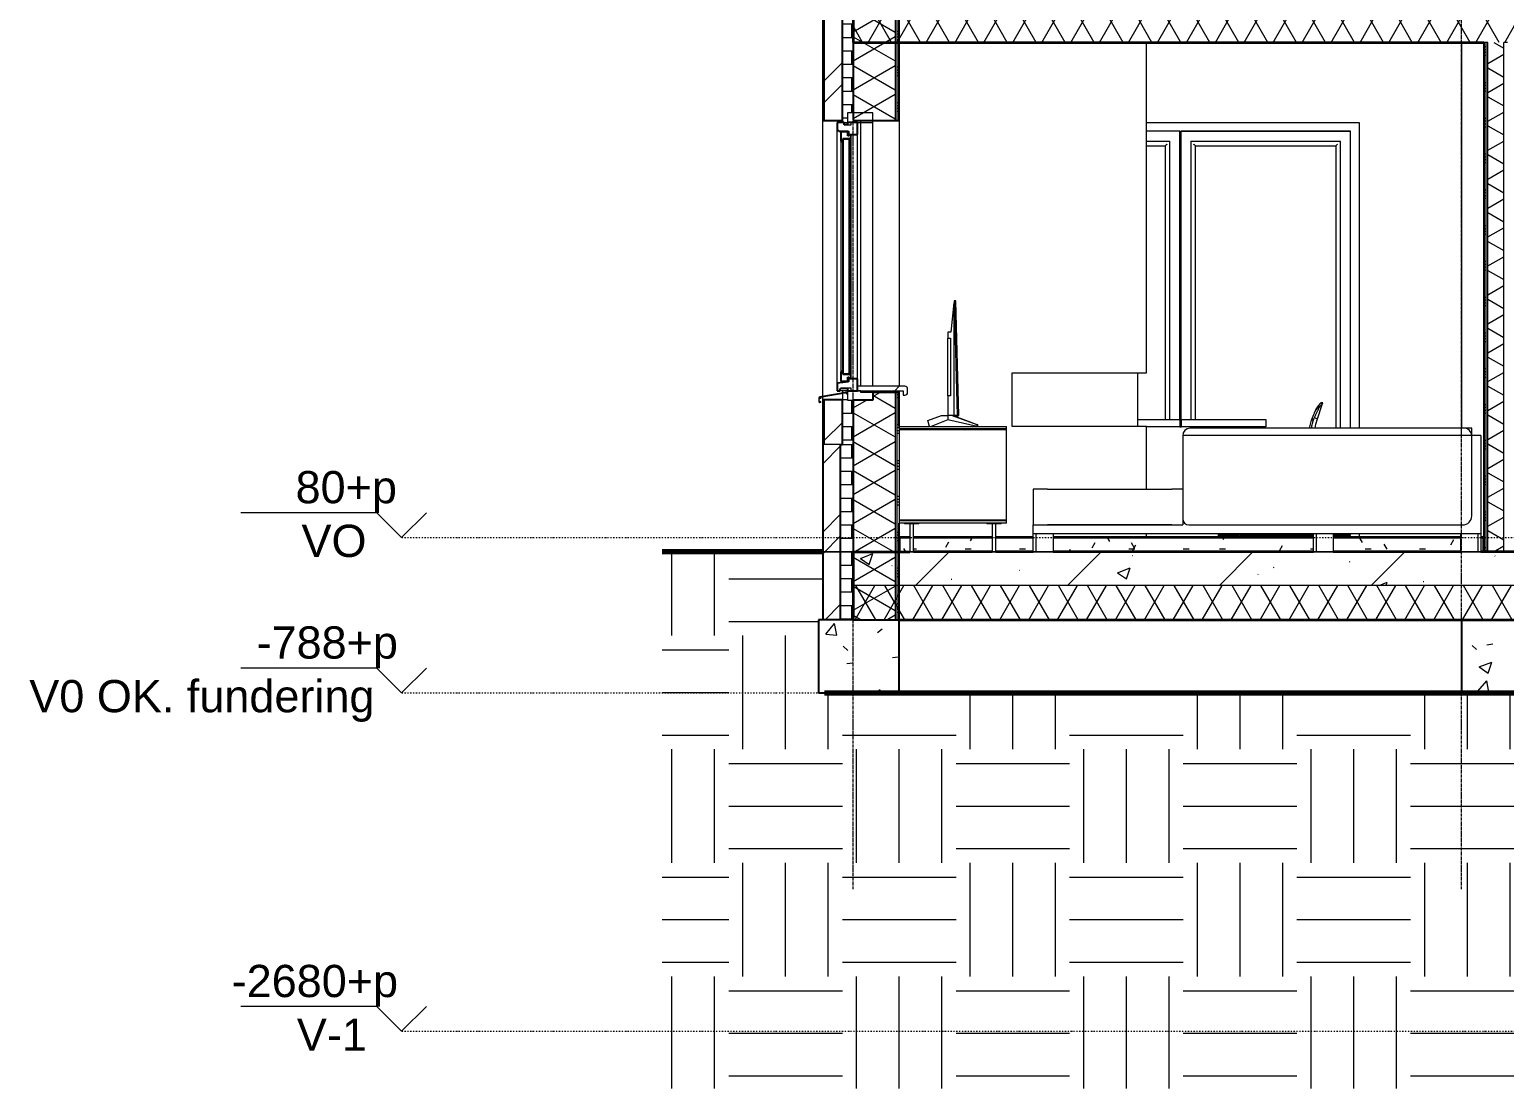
# Model space of a CAD drawing. Header units: millimetres. Extents: x -8591 to 211781, y -3000 to 31870.
# Drawn here: x 193250 to 201492, y -3000 to 2919 of the extents above; entities that cross this region are included whole.
import ezdxf

# ---------------------------------------------------------------- set-up
doc = ezdxf.new("R2010")
doc.units = ezdxf.units.MM
for name, pattern in [('Dash dot', [15.875, 6.35, -4.7625, 0, -4.7625]), ('grid', [24, 15, -3, 3, -3]), ('IMPORT-HIDDEN _2_', [25, 12.5, -12.5])]:
    doc.linetypes.add(name, pattern=pattern)
for name, color, linetype, lineweight in [('A-DOOR', 31, 'Continuous', 9), ('A-FLOR', 192, 'Continuous', 9), ('A-FLOR-LEVL', 51, 'Continuous', 9), ('A-FLOR-MCUT', 51, 'Continuous', 9), ('A-FLOR-PATT', 8, 'Continuous', 9), ('A-GENM', 13, 'Continuous', 9), ('A-GLAZ', 151, 'Continuous', 9), ('A-WALL', 113, 'Continuous', 9), ('A-WALL-PATT', 111, 'Continuous', 25), ('C-BLDG-PADS', 91, 'Continuous', 9), ('C-TOPO', 7, 'Continuous', 9), ('E-COMM', 2, 'Continuous', 9), ('I-FURN', 30, 'Continuous', 9), ('I-WALL', 2, 'Continuous', 9), ('kaart_114279_503471_50_dwg', 8, 'Continuous', 9), ('PAND', 10, 'Continuous', 9), ('PERCEEL', 7, 'Continuous', 9), ('RASTERVERDELING', 8, 'IMPORT-HIDDEN _2_', 9), ('S-FNDN', 32, 'Continuous', 9), ('S-GRID', 1, 'Continuous', 9), ('WEG', 8, 'Continuous', 9)]:
    doc.layers.add(name, color=color, linetype=linetype, lineweight=lineweight)
doc.styles.add('Arial_2', font='arial.ttf', dxfattribs={"height": 180})
pattern_1 = [(50, (202236.3, 2150), (728.737, -63.756), [76.2, -838.2]), (355, (202236.3, 2150), (-140.97, 764.23), [60.96, -670.56]), (100.451, (202297.05, 2144.7), (587.77, 700.47), [64.76, -712.36]), (46.184, (202236.3, 2353.2), (1084.32, -168.17), [114.3, -1257.3]), (96.636, (202326.7, 2339.2), (949.6, 989.7), [97.14, -1068.54]), (351.184, (202236.3, 2353.2), (949.62, 989.7), [91.44, -1005.84]), (21, (202337.9, 2302.4), (606.46, -409.06), [76.2, -838.2]), (326, (202337.9, 2302.4), (247.21, 736.75), [60.96, -670.56]), (71.451, (202388.46, 2268.3), (853.67, 327.685), [64.76, -712.36]), (37.5, (202236.33, 2150), (12.355, 338.22), [33.528, -628.904, 33.528, -647.192, -673.1]), (37.5, (202236.33, 2150), (12.355, 338.22), [-1343.15, 33.53, -639.57]), (7.5, (202236.33, 2150), (267.28, 400.722), [33.528, -354.584, 33.528, -613.664, -256.54]), (7.5, (202236.33, 2150), (267.28, 400.722), [-1035.304, 33.53, -223.01]), (327.5, (202009.76, 2150), (542.363, -22.915), [33.528, -220.472, 33.528, -758.952, -1051.56]), (327.5, (202009.76, 2150), (542.363, -22.915), [-1046.48, 33.53, -1018.03]), (317.5, (201908.16, 2150), (592.517, 101.707), [33.53, -296.67, 33.53, -492.76, -746.76]), (317.5, (201908.16, 2150), (592.517, 101.707), [-856.49, 33.53, -713.23])]
pattern_2 = [(45, (202236.33, 2150), (-251.447, 251.447), []), (45, (202236.33, 2531), (-251.447, 251.447), [])]
pattern_3 = [(0, (202236.3, 2150), (635, 635), [635, -635]), (0, (202236.3, 2388.1), (635, 635), [635, -635]), (0, (202236.3, 2626.25), (635, 635), [635, -635]), (90, (202315.7, 2705.6), (-635, 635), [635, -635]), (90, (202553.8, 2705.6), (-635, 635), [635, -635]), (90, (202791.95, 2705.6), (-635, 635), [635, -635])]

# ---------------------------------------------------------------- blocks, each defined once
blk = doc.blocks.new('Couch_-_Soft_Bench_Berto_Salotti_9473_0001 - Couch_-_Soft_Bench_Berto_Salotti_9473_0001-449050-D-D')
at = {"layer": 'I-FURN'}
for p, q in [((-1602.8, 690), (-3137.8, 690)), ((-1562.8, 690), (-1602.8, 690)), ((-1562.8, 650.2), (-1562.8, 690)), ((-3177.8, 650), (-3177.8, 150)), ((-1512.8, 650), (-3177.8, 650)), ((-3177.8, 650), (-3177.8, 185)), ((-1562.8, 200), (-1562.8, 650)), ((-1512.8, 650), (-1512.8, 100)), ((-4012.8, 350), (-4012.8, 150)), ((-3932.8, 350), (-4012.8, 350)), ((-3932.8, 350), (-3237.8, 350)), ((-3177.8, 350), (-3237.8, 350)), ((-4012.8, 150), (-3177.8, 150)), ((-4012.8, 100), (-4012.8, 150)), ((-1512.8, 100), (-4012.8, 100)), ((-4012.8, 0), (-4012.8, 100)), ((-3997.8, 100), (-3997.8, 0)), ((-3237.8, 150), (-3932.8, 150)), ((-3901.7, 100), (-3901.7, 0)), ((-3142.8, 150), (-1612.8, 150)), ((-2447.8, 0), (-2447.8, 100)), ((-2432.8, 100), (-2432.8, 0)), ((-2336.7, 100), (-2336.7, 0)), ((-1623.8, 0), (-1623.8, 100)), ((-1527.8, 0), (-1527.8, 100)), ((-1512.8, 100), (-1512.8, 0)), ((-3997.8, 0), (-4012.8, 0)), ((-3901.7, 0), (-3997.8, 0)), ((-2432.8, 0), (-2447.8, 0)), ((-2336.7, 0), (-2432.8, 0)), ((-1527.8, 0), (-1623.8, 0)), ((-1512.8, 0), (-1527.8, 0))]:
    blk.add_line(p, q, dxfattribs=at)
for centre, radius, start, end in [((-3137.8, 650), 40, 90, 180), ((-1602.8, 650), 40, 360, 90), ((-3142.8, 185), 35, 180, 270), ((-1612.8, 200), 50, 270, 360)]:
    blk.add_arc(centre, radius, start, end, dxfattribs=at)
blk = doc.blocks.new('HermanMiller_Collection_EamesMoldedPlastic_SideChair - Wire Base-699885-D-D')
at = {"layer": 'I-FURN'}
for p, q in [((-2395.6, 832.8), (-2405.3, 832.8)), ((-2398.1, 823.8), (-2394.3, 832.8)), ((-2433.2, 712.6), (-2424.8, 743.7)), ((-2424.8, 743.7), (-2398.1, 823.8)), ((-2447.2, 736.2), (-2457.4, 736.2)), ((-2437.2, 690), (-2433.2, 712.6)), ((-2862.9, 100), (-2867.9, 80.7)), ((-2858.1, 80.7), (-2853.1, 100)), ((-2851.3, 100), (-2854.8, 93.7)), ((-2854.7, 80.7), (-2844, 100)), ((-2853.5, 81.9), (-2843.6, 100)), ((-2852.7, 84.3), (-2852.6, 84.6)), ((-2841.5, 95.9), (-2852.2, 80.7)), ((-2838.7, 100), (-2852.1, 80.7)), ((-2849.3, 84.6), (-2849.4, 84.6)), ((-2844.4, 80.7), (-2830.9, 100)), ((-2838.9, 88.5), (-2830.9, 100)), ((-2836.2, 92.4), (-2835.9, 92.9)), ((-2535.9, 100), (-2522.4, 80.7)), ((-2514.7, 80.7), (-2528.1, 100)), ((-2514, 80.7), (-2527.6, 100)), ((-2525.6, 96.3), (-2525.6, 96.4)), ((-2525.6, 85.2), (-2525.2, 84.6)), ((-2523.2, 100), (-2512.1, 79.8)), ((-2522.8, 100), (-2512.1, 80.7)), ((-2518.9, 93), (-2518.6, 92.4)), ((-2512.1, 93.9), (-2515.5, 100)), ((-2513.7, 100), (-2508.7, 80.7)), ((-2498.6, 79.7), (-2503.9, 100)), ((-2514.7, 80.7), (-2515.5, 81.8)), ((-2512.1, 80.8), (-2512.1, 80.7)), ((-2498.6, 79.7), (-2498.9, 80.7))]:
    blk.add_line(p, q, dxfattribs=at)
blk.add_ellipse((-2856.3, 83.4), major_axis=(-2.79, 1.52), ratio=0.524298, start_param=2.635505, end_param=3.159103, dxfattribs=at)
for points in [[(-2457.4, 736.2), (-2455.4, 742.4), (-2451.2, 754.4), (-2444.2, 771.1), (-2436.9, 786.2), (-2429.6, 799.6), (-2422.6, 811.1), (-2416.3, 820.5), (-2411.1, 827.5), (-2407.2, 831.9), (-2405.7, 832.8), (-2405.2, 832.8)], [(-2441.8, 749.6), (-2439.3, 755.3), (-2434.3, 766.5), (-2426.9, 781.9), (-2419.9, 795.9), (-2413.3, 808), (-2407.4, 818.1), (-2404.2, 823.2), (-2402.7, 825.3)], [(-2402.7, 825.3), (-2401.6, 827), (-2399.5, 829.7), (-2396.9, 832.3), (-2395.9, 832.8), (-2395.6, 832.8)], [(-2395.6, 832.8), (-2394.7, 832.8), (-2394.3, 832.8), (-2394.3, 832.8)], [(-2454.3, 745.3), (-2454.8, 743.9), (-2455.3, 742.5), (-2455.8, 741)], [(-2447.2, 736.2), (-2446.4, 738.5), (-2444.6, 743.1), (-2442.8, 747.4), (-2441.8, 749.6)], [(-2441.8, 749.6), (-2430.5, 745.7), (-2424.8, 743.7), (-2424.8, 743.7)], [(-2458.6, 690), (-2456.7, 698.7), (-2454.7, 707.4), (-2452.8, 716.1)], [(-2452.8, 716.1), (-2452, 719.5), (-2450.3, 726.2), (-2448.3, 732.9), (-2447.2, 736.2)]]:
    blk.add_open_spline(points, degree=3, dxfattribs=at)
for points, knots in [([(-2447, 764.3), (-2447.9, 762.3), (-2448.9, 759.8), (-2449.9, 757.2), (-2450.1, 756.7)], [-0.15301856, -0.15301856, -0.15301856, -0.15301856, -0.11111111, -0.10113842, -0.10113842, -0.10113842, -0.10113842]), ([(-2413.8, 823.9), (-2414.5, 822.9), (-2417, 819.5), (-2421.9, 812.3), (-2428.6, 801.4), (-2435.6, 788.6), (-2440.6, 778.6), (-2443.1, 773.1), (-2443.4, 772.6)], [-0.7136685, -0.7136685, -0.7136685, -0.7136685, -0.6666667, -0.5555556, -0.4444444, -0.3333333, -0.2222222, -0.2119733, -0.2119733, -0.2119733, -0.2119733]), ([(-2469.6, 690.1), (-2468.3, 695.1), (-2464.3, 710.5), (-2460.2, 725.9), (-2457.4, 736.2)], [-0.2464581, -0.2464581, -0.2464581, -0.2464581, -0.1666667, 0, 0, 0, 0])]:
    blk.add_open_spline(points, degree=3, knots=knots, dxfattribs=at)
blk = doc.blocks.new('HermanMiller_Collection_EamesMoldedPlastic_SideChair - Wire Base-V47-D-D')
at = {"layer": 'I-FURN'}
for p, q in [((-2398.1, 823.8), (-2394.3, 832.8)), ((-2433.2, 712.6), (-2424.8, 743.7)), ((-2424.8, 743.7), (-2398.1, 823.8)), ((-2437.2, 690), (-2433.2, 712.6)), ((-2525.6, 85.2), (-2525.2, 84.6)), ((-2525.6, 85.2), (-2525.2, 84.6)), ((-2498.6, 79.7), (-2498.9, 80.7)), ((-2498.6, 79.7), (-2498.9, 80.7))]:
    blk.add_line(p, q, dxfattribs=at)
blk = doc.blocks.new('Doors_GEALAN_S9000_Double-Vent-Door - Doors_GEALAN_S9000_Double-Vent-Door-2090472-D-D')
at = {"layer": 'A-DOOR'}
for p, q in [((-3194, 2350), (-3380.8, 2350)), ((-3187.9, 2325), (-3194.1, 2325)), ((-3194.1, 2323.8), (-3187.9, 2323.8)), ((-3194.1, 2316), (-3187.9, 2316)), ((-3194, 740), (-3194, 2350)), ((-3188, 2342), (-3194, 2342)), ((-3188, 2350), (-3188, 698)), ((-2241, 2350), (-3188, 2350)), ((-2241, 690), (-2241, 2350)), ((-3380.8, 2294), (-3250, 2294)), ((-3380.8, 2268), (-3276, 2268)), ((-3272.1, 2271.9), (-3276, 2268)), ((-3276, 2268), (-3276, 740)), ((-3250, 740), (-3250, 2294)), ((-3132, 2294), (-3132, 740)), ((-3132, 2294), (-2297, 2294)), ((-3106, 2268), (-3109.9, 2271.9)), ((-3106, 740), (-3106, 2268)), ((-3106, 2268), (-2323, 2268)), ((-2319.1, 2271.9), (-2323, 2268)), ((-2323, 2268), (-2323, 690)), ((-2297, 690), (-2297, 2294)), ((-2979.7, 92), (-2864.9, 92)), ((-2848.1, 92), (-2844.2, 92)), ((-2835.9, 92), (-2530.3, 92)), ((-2522.2, 92), (-2518.9, 92)), ((-2502, 92), (-2447.8, 92)), ((-2336.7, 92), (-2241, 92)), ((-2241, 92), (-2241, 100))]:
    blk.add_line(p, q, dxfattribs=at)
for points, knots in [([(-3194, 2350), (-3194, 2350), (-3194, 2350), (-3194.2, 2349.8), (-3194.3, 2349.7), (-3194.5, 2349.5), (-3194.6, 2349.4), (-3194.8, 2349.2), (-3194.9, 2349.1), (-3195.1, 2348.9), (-3195.3, 2348.7), (-3195.5, 2348.5), (-3195.9, 2348), (-3196.3, 2347.7), (-3196.5, 2347.5)], [-1, -1, -1, -1, -0.833333, -0.75, -0.666667, -0.583333, -0.541667, -0.5, -0.416667, -0.375, -0.333333, -0.25, -0.166667, 0, 0, 0, 0]), ([(-3185.5, 2347.5), (-3185.7, 2347.7), (-3186, 2348), (-3186.4, 2348.5), (-3186.7, 2348.7), (-3186.9, 2348.9), (-3187.1, 2349.1), (-3187.2, 2349.2), (-3187.4, 2349.4), (-3187.5, 2349.5), (-3187.7, 2349.7), (-3187.8, 2349.8), (-3187.9, 2350), (-3188, 2350), (-3188, 2350)], [0, 0, 0, 0, 0.166667, 0.25, 0.333333, 0.375, 0.416667, 0.5, 0.541667, 0.583333, 0.666667, 0.75, 0.833333, 1, 1, 1, 1]), ([(-2241, 2350), (-2241, 2350), (-2241, 2350), (-2241.2, 2349.8), (-2241.3, 2349.7), (-2241.5, 2349.5), (-2241.6, 2349.4), (-2241.8, 2349.2), (-2241.9, 2349.1), (-2242.1, 2348.9), (-2242.3, 2348.7), (-2242.5, 2348.5), (-2242.9, 2348), (-2243.3, 2347.7), (-2243.5, 2347.5)], [-1, -1, -1, -1, -0.833333, -0.75, -0.666667, -0.583333, -0.541667, -0.5, -0.416667, -0.375, -0.333333, -0.25, -0.166667, 0, 0, 0, 0]), ([(-3266.3, 2277.7), (-3266.8, 2277.2), (-3267.6, 2276.4), (-3268.6, 2275.4), (-3269.2, 2274.8), (-3269.6, 2274.4), (-3270.1, 2273.9), (-3270.4, 2273.5), (-3270.8, 2273.2), (-3271.1, 2272.8), (-3271.6, 2272.3), (-3271.9, 2272), (-3272.1, 2271.9)], [-1, -1, -1, -1, -0.8, -0.7, -0.6, -0.55, -0.5, -0.4, -0.35, -0.3, -0.2, 0, 0, 0, 0]), ([(-3109.9, 2271.9), (-3110, 2272), (-3110.3, 2272.3), (-3110.9, 2272.9), (-3111.3, 2273.4), (-3111.7, 2273.7), (-3112, 2274), (-3112.3, 2274.4), (-3112.8, 2274.8), (-3113.4, 2275.4), (-3114.4, 2276.4), (-3115.2, 2277.2), (-3115.7, 2277.7)], [0, 0, 0, 0, 0.2, 0.3, 0.4, 0.45, 0.5, 0.55, 0.6, 0.7, 0.8, 1, 1, 1, 1]), ([(-2313.3, 2277.7), (-2313.8, 2277.2), (-2314.6, 2276.4), (-2315.6, 2275.4), (-2316.2, 2274.8), (-2316.6, 2274.4), (-2317.1, 2273.9), (-2317.4, 2273.5), (-2317.8, 2273.2), (-2318.1, 2272.8), (-2318.6, 2272.3), (-2318.9, 2272), (-2319.1, 2271.9)], [-1, -1, -1, -1, -0.8, -0.7, -0.6, -0.55, -0.5, -0.4, -0.35, -0.3, -0.2, 0, 0, 0, 0]), ([(-2243.5, 94.5), (-2243.3, 94.3), (-2242.9, 94), (-2242.5, 93.5), (-2242.3, 93.3), (-2242.1, 93.1), (-2241.9, 92.9), (-2241.8, 92.8), (-2241.6, 92.6), (-2241.5, 92.5), (-2241.3, 92.3), (-2241.2, 92.2), (-2241, 92), (-2241, 92), (-2241, 92)], [0, 0, 0, 0, 0.166667, 0.25, 0.333333, 0.375, 0.416667, 0.5, 0.541667, 0.583333, 0.666667, 0.75, 0.833333, 1, 1, 1, 1])]:
    blk.add_open_spline(points, degree=3, knots=knots, dxfattribs=at)
at = {"layer": 'A-GENM'}
for p, q in [((-3188, 2350), (-2241, 2350)), ((-3188, 698), (-3188, 2316)), ((-2864.9, 92), (-2979.7, 92)), ((-2979.7, 92), (-2864.9, 92)), ((-2844.2, 92), (-2848.1, 92)), ((-2848.1, 92), (-2844.2, 92)), ((-2530.3, 92), (-2835.9, 92)), ((-2835.9, 92), (-2530.3, 92)), ((-2518.9, 92), (-2522.2, 92)), ((-2522.2, 92), (-2518.9, 92)), ((-2447.8, 92), (-2502, 92)), ((-2502, 92), (-2447.8, 92)), ((-2241, 92), (-2336.7, 92)), ((-2336.7, 92), (-2275, 92))]:
    blk.add_line(p, q, dxfattribs=at)
blk = doc.blocks.new('2019_EN_Rectangular dining table-Expormim-T437 240-Slats - 240x96x74 cm _ 94_5_ x 37_75_ x 29_25_-1189629-D-D')
at = {"layer": 'I-FURN'}
for p, q in [((-3427.8, 740), (-3193.8, 740)), ((-3193.8, 698), (-3380.8, 698)), ((-3193.8, 740), (-3193.8, 698)), ((-3193.8, 698), (-3183.8, 698)), ((-3183.8, 740), (-2712.8, 740)), ((-3183.8, 698), (-3183.8, 740)), ((-2712.8, 698), (-3183.8, 698)), ((-2940.6, 698), (-2941.1, 690)), ((-2940.6, 698), (-2940.6, 691)), ((-2712.8, 740), (-2712.8, 698)), ((-2979.2, 100), (-2980.5, 80.7))]:
    blk.add_line(p, q, dxfattribs=at)
blk = doc.blocks.new('Furniture_Shelving-Storage_Modus-Furniture_Stripey-3-door - Default-1391789-D-D')
at = {"layer": 'I-FURN'}
for p, q in [((-4762.8, 700), (-4162.8, 700)), ((-4762.8, 700), (-4762.8, 682)), ((-4762.8, 688), (-4162.8, 688)), ((-4762.8, 688), (-4762.8, 172)), ((-4162.8, 682), (-4762.8, 682)), ((-4162.8, 682), (-4162.8, 700)), ((-4162.8, 172), (-4162.8, 688)), ((-4762.8, 178), (-4162.8, 178)), ((-4762.8, 178), (-4762.8, 160)), ((-4162.8, 172), (-4762.8, 172)), ((-4162.8, 160), (-4162.8, 178)), ((-4162.8, 160), (-4762.8, 160)), ((-4733, 160), (-4733, 156)), ((-4732.8, 160), (-4732.8, 156)), ((-4652.8, 156), (-4732.8, 156)), ((-4703.1, 156), (-4703.1, 80)), ((-4702.9, 156), (-4702.9, 0)), ((-4682.7, 0), (-4682.7, 156)), ((-4652.8, 156), (-4652.8, 160)), ((-4272.8, 160), (-4272.8, 156)), ((-4192.8, 156), (-4272.8, 156)), ((-4242.9, 156), (-4242.9, 0)), ((-4222.7, 0), (-4222.7, 156)), ((-4222.4, 80), (-4222.4, 156)), ((-4192.8, 156), (-4192.8, 160)), ((-4192.5, 156), (-4192.5, 160)), ((-4682.7, 0), (-4702.9, 0)), ((-4222.7, 0), (-4242.9, 0))]:
    blk.add_line(p, q, dxfattribs=at)
blk = doc.blocks.new('Electronics_Visual-TVs_Sony-Professional_FW-49BZ35F-49in-BRAVIA-4K-HDR-Professional-Display - FW-49BZ35F-1393583-D-D')
at = {"layer": 'E-COMM'}
for p, q in [((-4445.6, 1402.1), (-4455.6, 1402.1)), ((-4455.6, 1402.1), (-4438.9, 762.1)), ((-4428.9, 762.1), (-4445.6, 1402.1)), ((-4457.2, 1391.8), (-4473.8, 1226.6)), ((-4457.2, 1391.8), (-4455.6, 1391.8)), ((-4455.6, 1391.8), (-4455.3, 1391.8)), ((-4455.6, 762.1), (-4455.6, 1391.8)), ((-4473.8, 1226.6), (-4490.9, 1226.6)), ((-4490.9, 1226.6), (-4490.9, 1193.4)), ((-4490.9, 1193.4), (-4475.4, 1193.4)), ((-4490.9, 872.1), (-4490.9, 1193.4)), ((-4475.4, 1193.4), (-4475.4, 872.1)), ((-4475.4, 872.1), (-4490.9, 872.1)), ((-4490.9, 872.1), (-4490.9, 762.1)), ((-4602.1, 732.7), (-4525.4, 762.1)), ((-4525.4, 762.1), (-4490.9, 762.1)), ((-4490.9, 762.1), (-4490.9, 737.2)), ((-4455.6, 762.1), (-4490.9, 762.1)), ((-4326.9, 709.5), (-4469.6, 762.1)), ((-4461.4, 762.1), (-4323.5, 709.4)), ((-4438.9, 762.1), (-4455.6, 762.1)), ((-4432.2, 758.1), (-4451, 758.1)), ((-4438.9, 762.1), (-4428.9, 762.1)), ((-4432.2, 758.1), (-4432.2, 762.1)), ((-4593.5, 700), (-4602.1, 732.7)), ((-4490.9, 737.2), (-4582.9, 700)), ((-4326.9, 700), (-4490.9, 737.2)), ((-4323.5, 709.4), (-4326.9, 709.5)), ((-4326.9, 700), (-4326.9, 709.5)), ((-4323.5, 700), (-4323.5, 709.4))]:
    blk.add_line(p, q, dxfattribs=at)
blk = doc.blocks.new('kaart_114279_503471_50_dwg-1497297-D-D')
at = {"layer": 'PAND'}
for p, q in [((-6086.5, 0), (-5357.7, 0)), ((-5980.9, 0), (-6086.5, 0)), ((-3901.7, 0), (-1623.8, 0))]:
    blk.add_line(p, q, dxfattribs=at)
at = {"layer": 'PAND', "flags": 128}
for points in [[(-5357.7, 0), (-5674.8, 0), (-6086.5, 0)], [(-6086.5, 0), (-5449.7, 0), (-5980.9, 0)], [(238, 0), (-5192.5, 0), (-5674.8, 0), (-5357.7, 0), (-6086.5, 0)], [(-6086.5, 0), (-3325, 0), (-3339, 0), (-2416.9, 0), (-260.1, 0), (743.5, 0), (-2231.9, 0), (238, 0)], [(-5019.2, 0), (-5085.1, 0), (-4012.8, 0)], [(-1512.8, 0), (2958.1, 0), (3020.7, 0)]]:
    blk.add_lwpolyline(points, dxfattribs=at)
blk.add_lwpolyline([(1381.3, 0), (1851.4, 0), (-2927.9, 0), (-3816.9, 0), (-706.7, 0), (-1034.6, 0), (2946.6, 0), (4447.9, 0), (5199.7, 0)], close=True, dxfattribs=at)
at = {"layer": 'PERCEEL'}
for p, q in [((-6086.5, 0), (-914.9, 0)), ((-6086.5, 0), (-3825.3, 0)), ((7725.3, 0), (-4865.3, 0))]:
    blk.add_line(p, q, dxfattribs=at)
at = {"layer": 'PERCEEL', "flags": 128}
for points in [[(-6086.5, 0), (-4865.3, 0), (7725.3, 0)], [(-6086.5, 0), (-5357.7, 0), (-5674.8, 0), (-5192.5, 0), (-5032.9, 0), (-4252.2, 0), (-6086.5, 0)], [(-914.9, 0), (2666, 0), (2511.3, 0), (3449.4, 0), (-4252.2, 0), (-5032.9, 0), (-5192.5, 0), (-5674.8, 0), (-5357.7, 0), (-6086.5, 0)], [(-3825.3, 0), (-4466.1, 0), (-4865.3, 0), (-6086.5, 0)], [(-6086.5, 0), (-3722.3, 0), (-3825.3, 0), (-6086.5, 0)], [(7725.3, 0), (4718.9, 0), (4772.2, 0), (-1099.5, 0), (-3825.3, 0), (-3722.3, 0), (-6086.5, 0)], [(-6086.5, 0), (-4252.2, 0), (3449.4, 0), (7725.3, 0)], [(-4865.3, 0), (-4466.1, 0), (-3825.3, 0), (-1099.5, 0), (4772.2, 0), (5291, 0), (7725.3, 0)]]:
    blk.add_lwpolyline(points, dxfattribs=at)
at = {"layer": 'RASTERVERDELING'}
blk.add_line((-6086.5, 0), (7725.3, 0), dxfattribs=at)
at = {"layer": 'WEG'}
for p, q in [((7725.3, 0), (-6086.5, 0)), ((-6086.5, 0), (7725.3, 0))]:
    blk.add_line(p, q, dxfattribs=at)
blk = doc.blocks.new('KOZIJN_TYPE_B vast raam - KOZIJN_TYPE_B vast raam-2988333-D-D')
at = {"layer": 'A-GENM', "lineweight": 25}
for p, q in [((-5109.2, 2400), (-5109.2, 2350)), ((-5069.2, 2400), (-5109.2, 2400)), ((-5069.2, 2386), (-5069.2, 2400)), ((-4995.2, 2400), (-5050.2, 2400)), ((-5050.2, 2400), (-5050.2, 2386)), ((-4995.2, 2333), (-4995.2, 2400)), ((-5109.2, 2350), (-5106.2, 2350)), ((-5106.2, 2350), (-5104.2, 2355)), ((-5104.2, 2355), (-5099.2, 2355)), ((-5099.2, 2355), (-5099.2, 2350)), ((-5099.2, 2350), (-5045.2, 2350)), ((-5048.2, 2347), (-5088.2, 2347)), ((-5088.2, 2347), (-5088.2, 2295.4)), ((-5076.2, 2291), (-5076.2, 2308)), ((-5076.2, 2308), (-5032.2, 2308)), ((-5050.2, 2386), (-5069.2, 2386)), ((-5048.2, 2324), (-5048.2, 2347)), ((-5044.2, 2324), (-5048.2, 2324)), ((-5045.2, 2350), (-5045.2, 2333)), ((-5045.2, 2333), (-4995.2, 2333)), ((-5032.2, 2330), (-5044.2, 2330)), ((-5044.2, 2330), (-5044.2, 2324)), ((-5032.2, 2308), (-5032.2, 2330)), ((-5088.2, 2295.4), (-5076.2, 2291)), ((-5076.2, 1009.2), (-5088.2, 1004.8)), ((-5088.2, 1004.8), (-5088.2, 953.2)), ((-5076.2, 992.2), (-5076.2, 1009.2)), ((-5032.2, 992.2), (-5076.2, 992.2)), ((-5032.2, 970.2), (-5032.2, 992.2)), ((-5045.2, 950.2), (-5109.2, 942)), ((-5109.2, 942), (-5109.2, 900)), ((-5094.2, 900), (-5090.2, 914)), ((-5090.2, 914), (-5050.2, 914)), ((-5088.2, 953.2), (-5048.2, 953.2)), ((-5050.2, 914), (-5050.2, 900)), ((-5048.2, 953.2), (-5048.2, 976.2)), ((-5048.2, 976.2), (-5044.2, 976.2)), ((-4995.2, 967), (-5045.2, 967)), ((-5045.2, 967), (-5045.2, 950.2)), ((-5044.2, 976.2), (-5044.2, 970.2)), ((-5044.2, 970.2), (-5032.2, 970.2)), ((-4995.2, 900), (-4995.2, 967)), ((-5109.2, 900), (-5094.2, 900)), ((-5050.2, 900), (-4995.2, 900))]:
    blk.add_line(p, q, dxfattribs=at)
at = {"layer": 'A-GENM'}
for p, q in [((-5069.2, 2400), (-5050.2, 2400)), ((-5050.2, 2453), (-5050.2, 2386)), ((-4910.2, 2453), (-5050.2, 2453)), ((-5031.2, 2386), (-5031.2, 2400)), ((-5031.2, 2400), (-4976.2, 2400)), ((-4976.2, 2400), (-4976.2, 2410)), ((-4976.2, 2410), (-4910.2, 2410)), ((-4976.2, 2400), (-4910.2, 2400)), ((-4976.2, 925), (-4976.2, 2400)), ((-4910.2, 2410), (-4910.2, 2453)), ((-5109.2, 942), (-5109.2, 2350)), ((-5050.2, 2386), (-5031.2, 2386)), ((-5045.2, 2333), (-5045.2, 2324)), ((-5032.2, 2308), (-5032.2, 992.2)), ((-4995.2, 967), (-4995.2, 2333)), ((-5088.2, 2295.4), (-5088.2, 1004.8)), ((-5031.2, 914), (-5050.2, 914)), ((-5050.2, 914), (-5050.2, 847)), ((-5045.2, 976.2), (-5045.2, 967)), ((-5031.2, 900), (-5031.2, 914)), ((-5051.9, 900), (-5094.2, 900)), ((-5050.2, 847), (-4910.2, 847)), ((-4976.2, 900), (-5031.2, 900)), ((-4976.2, 890), (-4976.2, 900)), ((-4910.2, 890), (-4976.2, 890)), ((-4910.2, 847), (-4910.2, 890))]:
    blk.add_line(p, q, dxfattribs=at)
blk = doc.blocks.new('GLAS_COMPONENT_TYPE_A - GLAS_COMPONENT_TYPE_A-2977216-D-D')
at = {"layer": 'A-GLAZ', "lineweight": 25}
for p, q in [((-5040.3, 2308), (-5076.2, 2308)), ((-5076.2, 2308), (-5076.2, 992.2)), ((-5040.3, 992.2), (-5040.3, 2308)), ((-5076.2, 992.2), (-5040.3, 992.2))]:
    blk.add_line(p, q, dxfattribs=at)
blk = doc.blocks.new('41_ISR_lb_vebo_waterslag_10_graden - WS60 160-1703960-D-D')
at = {"layer": 'A-GENM'}
for p, q in [((-5050.3, 912), (-5051.9, 912)), ((-5051.9, 912), (-5051.9, 892.3)), ((-5050.3, 884), (-5050.3, 912)), ((-5210.3, 860.1), (-5210.3, 837.3)), ((-5208.7, 837.4), (-5208.7, 860.1)), ((-5205.7, 836.2), (-5207, 836)), ((-5206.8, 834.4), (-5200.4, 835.5)), ((-5051.9, 892.3), (-5206.2, 865.1)), ((-5205.7, 863.5), (-5205.7, 857)), ((-5205.7, 857), (-5197.7, 857.7)), ((-5204.1, 839.9), (-5205.7, 839.6)), ((-5205.7, 839.6), (-5205.7, 836.2)), ((-5204.1, 863.4), (-5051.9, 890.2)), ((-5204.1, 858.7), (-5204.1, 863.4)), ((-5197.7, 859.3), (-5204.1, 858.7)), ((-5204.1, 836.5), (-5204.1, 839.9)), ((-5201.9, 836.9), (-5204.1, 836.5)), ((-5201.3, 838.4), (-5201.9, 836.9)), ((-5200.4, 838.4), (-5201.3, 838.4)), ((-5200.4, 835.5), (-5200.4, 838.4)), ((-5197.7, 857.7), (-5197.7, 859.3)), ((-5051.9, 885.3), (-5057.6, 884.3)), ((-5057.6, 884.3), (-5057.5, 882.7)), ((-5057.5, 882.7), (-5050.3, 884)), ((-5051.9, 890.2), (-5051.9, 885.3))]:
    blk.add_line(p, q, dxfattribs=at)
for centre, radius, start, end in [((-5205.3, 860.1), 5, 100, 180), ((-5207.3, 837.3), 3, 180, 279.99056), ((-5205.3, 860.1), 3.4, 96.75426, 180), ((-5207.3, 837.4), 1.42, 180, 280.01913)]:
    blk.add_arc(centre, radius, start, end, dxfattribs=at)
blk = doc.blocks.new('41_ISR_lb_vebo_waterslag_10_graden - WS60 160-V48-D-D')
at = {"layer": 'A-GENM'}
for p, q in [((-5205.7, 836.2), (-5207, 836)), ((-5207, 836), (-5205.7, 836.2)), ((-5201.9, 836.9), (-5204.1, 836.5)), ((-5204.1, 836.5), (-5201.9, 836.9)), ((-5201.3, 838.4), (-5201.9, 836.9)), ((-5201.9, 836.9), (-5201.3, 838.4)), ((-5200.4, 838.4), (-5201.3, 838.4)), ((-5201.3, 838.4), (-5200.4, 838.4)), ((-5200.4, 835.5), (-5200.4, 838.4)), ((-5200.4, 838.4), (-5200.4, 835.5))]:
    blk.add_line(p, q, dxfattribs=at)
for centre, radius, start, end in [((-5205.3, 860.1), 5, 100, 180), ((-5205.3, 860.1), 5, 100, 180), ((-5207.3, 837.3), 3, 180, 279.99056), ((-5207.3, 837.3), 3, 180, 279.99056), ((-5205.3, 860.1), 3.4, 96.75426, 180), ((-5205.3, 860.1), 3.4, 96.75426, 180), ((-5207.3, 837.4), 1.42, 180, 280.01913), ((-5207.3, 837.4), 1.42, 180, 280.01913)]:
    blk.add_arc(centre, radius, start, end, dxfattribs=at)
blk = doc.blocks.new('42_ISR_lb_vensterbank - 42_ISR_lb_vensterbank 280-1707394-D-D')
at = {"layer": 'A-GENM'}
h = blk.add_hatch(dxfattribs=at)
h.set_pattern_fill('FP_243', color=256, style=0, pattern_type=2)
h.set_pattern_definition([(45, (-635.1, 2150), (-141.421, 141.421), [])])
h.paths.add_polyline_path([(-4730.2, 875), (-4719.6, 879.4), (-4715.2, 890), (-4715.2, 910), (-4719.6, 920.6), (-4730.2, 925), (-4995.2, 925), (-4995.2, 900), (-4740.2, 900), (-4740.2, 875)])
for p, q in [((-4730.2, 925), (-4995.2, 925)), ((-4995.2, 925), (-4995.2, 900)), ((-4715.2, 890), (-4715.2, 910)), ((-4995.2, 900), (-4740.2, 900)), ((-4740.2, 900), (-4740.2, 875)), ((-4740.2, 875), (-4730.2, 875))]:
    blk.add_line(p, q, dxfattribs=at)
for centre, start, end in [((-4730.2, 910), 0, 90), ((-4730.2, 890), 270, 0)]:
    blk.add_arc(centre, 15, start, end, dxfattribs=at)
blk = doc.blocks.new('Level - 1_8mm-444885-D-D')
at = {"layer": 'A-FLOR-LEVL'}
for p, q in [((-7680.2, 3238), (-8440.2, 3238)), ((-7542.2, 3100), (-7680.2, 3238)), ((-7542.2, 3100), (-7404.1, 3238))]:
    blk.add_line(p, q, dxfattribs=at)

msp = doc.modelspace()

# ---------------------------------------------------------------- hatches: boundary and pattern name
at = {"layer": 'A-FLOR-PATT'}
h = msp.add_hatch(dxfattribs=at)
h.set_pattern_fill('FP_221', color=256, angle=-210, style=0, pattern_type=2)
h.set_pattern_definition([(240, (202608.67, 3100), (121.2436, -70), []), (300, (202608.67, 3100), (121.2436, 70), [])])
h.paths.add_polyline_path([(197852.2, 2847), (207365.2, 2847), (207365.2, 3082), (197852.2, 3082), (197852.2, 3019.1)])
h = msp.add_hatch(dxfattribs=at)
h.set_pattern_fill('FP_255', color=256, style=0, pattern_type=2)
h.set_pattern_definition([(0, (202236.33, 2150), (406.4, 101.6), [33.528, -271.272, 33.528, -271.272, -1625.6]), (0, (202236.33, 2150), (406.4, 101.6), [-609.6, 33.528, -576.072, 33.528, -271.272, -711.2]), (0, (202236.33, 2150), (406.4, 101.6), [-1524, 33.528, -169.672, 33.528, -474.472]), (120, (202388.73, 2200.8), (-291.1882, 301.1527), [33.528, -271.272, 33.528, -271.272, -1625.6]), (120, (202388.73, 2200.8), (-291.1882, 301.1527), [-609.6, 33.528, -576.072, 33.528, -271.272, -711.2]), (120, (202388.73, 2200.8), (-291.1882, 301.1527), [-1524, 33.528, -169.672, 33.528, -474.472]), (240, (202439.53, 2404), (-115.2118, -402.7527), [33.528, -271.272, 33.528, -271.272, -1625.6]), (240, (202439.53, 2404), (-115.2118, -402.7527), [-609.6, 33.528, -576.072, 33.528, -271.272, -711.2]), (240, (202439.53, 2404), (-115.2118, -402.7527), [-1524, 33.528, -169.672, 33.528, -474.472])])
h.paths.add_polyline_path([(199914.2, 0), (200423.7, 0), (200423.7, 80), (198969.7, 80), (198969.7, 0), (199806.3, 0)])
h.paths.add_polyline_path([(201532.7, 0), (202576.7, 0), (202576.7, 80), (201508.7, 80), (201508.7, 0)])
h.paths.add_polyline_path([(198108.7, 0), (198168.6, 0), (198168.6, 80), (198108.7, 80)])
h.paths.add_polyline_path([(198188.8, 0), (198628.6, 0), (198628.6, 80), (198188.8, 80), (198188.8, 78)])
h.paths.add_polyline_path([(201376.7, 0), (201376.7, 80), (201358.7, 80), (201358.7, 0)])
h.paths.add_polyline_path([(207060.7, 0), (207108.7, 1), (207108.7, 80), (204778.7, 80), (204778.7, 0), (207060.7, 1)])
h.paths.add_polyline_path([(202708.7, 0), (203708.6, 0), (203708.6, 80), (202708.7, 80), (202708.7, 18.1)])
h.paths.add_polyline_path([(198858.7, 0), (198858.7, 80), (198648.8, 80), (198648.8, 0)])
h.paths.add_polyline_path([(201247.6, 0), (201247.6, 80), (200534.7, 80), (200534.7, 0), (201101.1, 0)])
h = msp.add_hatch(dxfattribs=at)
h.set_pattern_fill('FP_229', color=256, style=0, pattern_type=2)
h.set_pattern_definition([(45, (202236.3, 2150), (-424.264, 424.264), []), (50, (202236.3, 2150), (717.26, -62.75), [75, -825]), (355, (202236.3, 2150), (-138.75, 752.19), [60, -660]), (100.451, (202296.1, 2144.8), (578.514, 689.44), [63.74, -701.14]), (46.184, (202236.3, 2350), (1067.24, -165.52), [112.5, -1237.5]), (96.636, (202325.3, 2336.2), (934.66, 974.12), [95.61, -1051.71]), (351.184, (202236.3, 2350), (934.67, 974.12), [90, -990]), (21, (202336.3, 2300), (596.907, -402.62), [75, -825]), (326, (202336.3, 2300), (243.32, 725.15), [60, -660]), (71.451, (202386.1, 2266.45), (840.225, 322.525), [63.74, -701.14]), (37.5, (202236.33, 2150), (12.16, 332.894), [3.353, -648.647, 3.353, -666.647, -662.5]), (37.5, (202236.33, 2150), (12.16, 332.894), [-1322, 3.353, -659.147]), (7.5, (202236.33, 2150), (263.07, 394.412), [3.353, -378.647, 3.353, -633.647, -252.5]), (7.5, (202236.33, 2150), (263.07, 394.412), [-1019, 3.353, -249.147]), (327.5, (202013.33, 2150), (533.822, -22.555), [3.353, -246.647, 3.353, -776.647, -1035]), (327.5, (202013.33, 2150), (533.822, -22.555), [-1030, 3.353, -1031.647]), (317.5, (201913.33, 2150), (583.186, 100.105), [3.353, -321.647, 3.353, -514.647, -735]), (317.5, (201913.33, 2150), (583.186, 100.105), [-843, 3.35, -731.65]), (317.5, (201913.33, 2150), (583.186, 100.105), [3.353, -321.647, 3.353, -514.647, -735]), (317.5, (201913.33, 2150), (583.186, 100.105), [-843, 3.35, -731.65])])
h.paths.add_polyline_path([(200669.5, -188), (203840.6, -188), (203840.6, 0), (197852.2, 0), (197852.2, -188), (200453.7, -188)])
h.paths.add_polyline_path([(207365.2, -188), (207365.2, 0), (207036.7, -1), (207036.7, -188), (207359.6, -188)])
h.paths.add_polyline_path([(206374.7, -188), (206374.7, -1), (204778.7, 0), (204778.7, -188), (206280.5, -188)])
h = msp.add_hatch(dxfattribs=at)
h.set_pattern_fill('FP_228', color=256, angle=-210, style=0, pattern_type=2)
h.set_pattern_definition([(240, (202608.67, -0.0004), (121.2436, -70), []), (300, (202608.67, -0.0004), (121.2436, 70), [])])
h.paths.add_polyline_path([(197852.2, -380), (203840.6, -380), (203840.6, -188), (197852.2, -188), (197852.2, -231.9)])
h.paths.add_polyline_path([(207365.2, -380), (207365.2, -188), (207036.7, -188), (207036.7, -194.3), (206374.7, -194.3), (206374.7, -188), (204778.7, -188), (204778.7, -380), (207143.8, -380)])
at = {"layer": 'A-WALL-PATT', "lineweight": 9}
h = msp.add_hatch(dxfattribs=at)
h.set_pattern_fill('FP_225', color=256, angle=150, style=0, pattern_type=2)
h.set_pattern_definition([(150, (198108.69, 3862.26), (-70, -121.2436), []), (210, (198108.69, 3862.26), (70, -121.2436), [])])
h.paths.add_polyline_path([(197852.2, -380), (198087.2, -380), (198087.2, 890), (197961.2, 890), (197961.2, 847), (197852.2, 847), (197852.2, -231.9)])
h.paths.add_polyline_path([(197852.2, 2410), (198087.2, 2410), (198087.2, 5324.5), (197852.2, 5324.5), (197852.2, 2456.4)])
h = msp.add_hatch(dxfattribs=at)
h.set_pattern_fill('FP_226', color=256, angle=180, style=0, pattern_type=2)
h.set_pattern_definition([(180, (198108.69, 3862.26), (-4e-13, -200), []), (180, (198108.69, 3878.26), (-4e-13, -200), []), (180, (198108.69, 3894.26), (-4e-13, -200), []), (180, (198108.69, 3910.26), (-4e-13, -200), [])])
h.paths.add_polyline_path([(198108.7, -380), (198108.7, 890), (198096.2, 890), (198096.2, -380)])
h.paths.add_polyline_path([(198108.7, 2410), (198108.7, 5324.5), (198096.2, 5324.5), (198096.2, 2410)])
h = msp.add_hatch(dxfattribs=at)
h.set_pattern_fill('FP_241', color=256, style=0, pattern_type=2)
h.set_pattern_definition(pattern_2)
h.paths.add_polyline_path([(197782.2, 600), (197792.2, 600), (197792.2, 850), (197692.2, 850), (197692.2, 600)])
h.paths.add_polyline_path([(197756.1, 2410), (197792.2, 2410), (197792.2, 4567.2), (197692.2, 4567.2), (197692.2, 2410)])
h = msp.add_hatch(dxfattribs=at)
h.set_pattern_fill('FP_239', color=256, style=0, pattern_type=2)
h.set_pattern_definition([(0, (197732.186, 3100), (0, 75), []), (90, (197732.19, 3100), (-112.5, 75), [75, -75])])
h.paths.add_polyline_path([(197819.5, 892.3), (197819.5, 900), (197792.2, 900), (197792.2, 887.4), (197808, 890.2)])
h.paths.add_polyline_path([(197852.2, 600), (197852.2, 847), (197821.2, 847), (197820.8, 885.9), (197819.4, 890.2), (197792.2, 885.4), (197792.2, 600)])
h.paths.add_polyline_path([(197814, 882.7), (197814, 884.4), (197819.5, 885.3), (197820.7, 885.9), (197821.1, 884), (197818.8, 883.6)])
h.paths.add_polyline_path([(197792.2, 2400), (197821.2, 2400), (197821.2, 2453), (197852.2, 2453), (197852.2, 3752.1), (197792.2, 3752.1), (197792.2, 2410)])
h.paths.add_polyline_path([(207425.2, 2848), (207425.2, 3752.1), (207365.2, 3752.1), (207365.2, 2848)])
h = msp.add_hatch(dxfattribs=at)
h.set_pattern_fill('FP_231', color=256, angle=-180, style=0, pattern_type=2)
h.set_pattern_definition([(360, (201376.66, 1423.5), (4e-13, 200), []), (360, (201376.66, 1407.5), (4e-13, 200), []), (360, (201376.66, 1391.5), (4e-13, 200), []), (360, (201376.66, 1375.5), (4e-13, 200), [])])
h.paths.add_polyline_path([(201376.7, 0), (201389.2, 0), (201389.2, 2847), (201376.7, 2847), (201376.7, 18.1)])
h = msp.add_hatch(dxfattribs=at)
h.set_pattern_fill('FP_232', color=256, angle=-210, style=0, pattern_type=2)
h.set_pattern_definition([(330, (201376.66, 1423.5), (70, 121.244), []), (30, (201376.66, 1423.5), (-70, 121.244), [])])
h.paths.add_polyline_path([(201398.2, 0), (201487.2, 0), (201487.2, 2847), (201398.2, 2847), (201398.2, 18.1)])
h = msp.add_hatch(dxfattribs=at)
h.set_pattern_fill('FP_241', color=256, style=0, pattern_type=2)
h.set_pattern_definition(pattern_2)
h.paths.add_polyline_path([(197682.2, -380), (197782.2, -380), (197782.2, 600), (197682.2, 600), (197682.2, -231.9)])
h = msp.add_hatch(dxfattribs=at)
h.set_pattern_fill('FP_248', color=256, style=0, pattern_type=2)
h.set_pattern_definition([(0, (197732.186, 0), (0, 75), []), (90, (197732.19, 0), (-112.5, 75), [75, -75])])
h.paths.add_polyline_path([(197782.2, -380), (197852.2, -380), (197852.2, 600), (197782.2, 600), (197782.2, -268.6)])
h = msp.add_hatch(dxfattribs=at)
h.set_pattern_fill('FP_230', color=256, style=0, pattern_type=2)
h.set_pattern_definition(pattern_1)
h.paths.add_polyline_path([(198108.7, -788), (198108.7, -380), (197658.7, -380), (197658.7, -788)])
h = msp.add_hatch(dxfattribs=at)
h.set_pattern_fill('FP_230', color=256, style=0, pattern_type=2)
h.set_pattern_definition(pattern_1)
h.paths.add_polyline_path([(201702, -788), (201702, -380), (201252, -380), (201252, -788)])
at = {"layer": 'C-TOPO'}
h = msp.add_hatch(dxfattribs=at)
h.set_pattern_fill('FP_253', color=256, style=0, pattern_type=2)
h.set_pattern_definition(pattern_3)
h.paths.add_polyline_path([(196784.9, -3000), (197692.2, -3000), (197692.2, -788), (197658.7, -788), (197658.7, -380), (197682.2, -380), (197682.2, 0), (196784.9, 0), (196784.9, -2779.4)])
h = msp.add_hatch(dxfattribs=at)
h.set_pattern_fill('FP_253', color=256, style=0, pattern_type=2)
h.set_pattern_definition(pattern_3)
h.paths.add_polyline_path([(201702, -3000), (201702, -790.2), (197692.2, -790.2), (197692.2, -3000), (201442.7, -3000)])

# ---------------------------------------------------------------- linework, layer by layer
at = {"layer": 'A-FLOR', "lineweight": 35}
for p, q in [((197852.2, 3100), (197852.2, 2847)), ((197852.2, 2847), (201376.7, 2847)), ((198168.6, 80), (198108.7, 80)), ((198108.7, 80), (198108.7, 0)), ((198628.6, 80), (198188.8, 80)), ((198858.7, 80), (198648.8, 80)), ((200423.7, 80), (198969.7, 80)), ((201247.6, 80), (200534.7, 80)), ((201376.7, 80), (201358.7, 80)), ((201376.7, 0), (201376.7, 80)), ((197852.2, 0), (197852.2, -380)), ((197852.2, 0), (198168.6, 0)), ((198628.6, 0), (198188.8, 0)), ((198858.7, 0), (198648.8, 0)), ((200423.7, 0), (198969.7, 0)), ((201247.6, 0), (200534.7, 0)), ((203840.6, 0), (201358.7, 0)), ((198108.7, -380), (201702, -380))]:
    msp.add_line(p, q, dxfattribs=at)
at = {"layer": 'A-FLOR-LEVL', "linetype": 'Dash dot'}
for p, q in [((195329.3, 80), (211781, 80)), ((195329.3, -788), (211781, -788)), ((195329.3, -2680), (211781, -2680))]:
    msp.add_line(p, q, dxfattribs=at)
at = {"layer": 'A-FLOR-MCUT'}
msp.add_line((203840.6, -188), (197852.2, -188), dxfattribs=at)
at = {"layer": 'A-WALL', "lineweight": 25}
for p, q in [((197792.2, 2410), (197792.2, 5333.8)), ((197682.2, 4567.2), (197682.2, 2410)), ((197682.2, 2410), (197792.2, 2410)), ((197682.2, 850), (197682.2, -380)), ((197792.2, 850), (197682.2, 850)), ((197792.2, 600), (197792.2, 850)), ((197782.2, -380), (197782.2, 600)), ((197782.2, 600), (197792.2, 600))]:
    msp.add_line(p, q, dxfattribs=at)
at = {"layer": 'A-WALL'}
for p, q in [((198087.2, 5324.5), (198087.2, 2410)), ((198096.2, 5324.5), (198096.2, 2410)), ((197692.2, 2410), (197692.2, 4567.2)), ((201398.2, 2847), (201376.7, 2847)), ((201389.2, 0), (201389.2, 2847)), ((201398.2, 0), (201398.2, 2847)), ((201508.7, 2847), (201487.2, 2847)), ((201487.2, 0), (201487.2, 2847)), ((197682.2, 868), (197682.2, 2410)), ((197792.2, 2410), (197792.2, 2400)), ((197682.2, 850), (197682.2, 866.2)), ((197692.2, 600), (197692.2, 850)), ((197792.2, 900), (197792.2, 887.4)), ((197792.2, 885.4), (197792.2, 850)), ((198087.2, 890), (198087.2, -380)), ((198096.2, 890), (198096.2, -380)), ((197782.2, 600), (197682.2, 600)), ((197792.2, 600), (197852.2, 600))]:
    msp.add_line(p, q, dxfattribs=at)
at = {"layer": 'C-BLDG-PADS', "lineweight": 18}
for p, q in [((197692.2, -788), (197692.2, -790)), ((197692.2, -790), (201702, -790)), ((201252, -788), (198108.7, -788))]:
    msp.add_line(p, q, dxfattribs=at)
at = {"layer": 'C-TOPO', "lineweight": 70}
for p, q in [((197484.4, 0), (196784.9, 0)), ((197682.2, 0), (197484.4, 0)), ((197692.2, -790.2), (197692.2, -788)), ((197692.2, -790.2), (197692.2, -788)), ((200024.9, -790.2), (197692.2, -790.2)), ((201442.7, -790.2), (200024.9, -790.2)), ((201702, -790.2), (201442.7, -790.2))]:
    msp.add_line(p, q, dxfattribs=at)
at = {"layer": 'C-TOPO'}
for p, q in [((197484.4, 0), (196784.9, 0)), ((197682.2, 0), (197484.4, 0)), ((197692.2, -790.2), (197692.2, -788)), ((197692.2, -788), (197692.2, -790.2)), ((200024.9, -790.2), (197692.2, -790.2)), ((200024.9, -790.2), (201442.7, -790.2)), ((201442.7, -790.2), (201702, -790.2))]:
    msp.add_line(p, q, dxfattribs=at)
at = {"layer": 'I-WALL', "lineweight": 25}
for p, q in [((197852.2, 5324.5), (197852.2, 2410)), ((198108.7, 2410), (198108.7, 3100)), ((201376.7, 2847), (201376.7, 80)), ((197852.2, 2410), (198108.7, 2410)), ((197961.2, 847), (197852.2, 847)), ((197852.2, 847), (197852.2, 0)), ((198108.7, 890), (197961.2, 890)), ((197961.2, 890), (197961.2, 847)), ((198108.7, 700), (198108.7, 890)), ((198108.7, -380), (198108.7, 160)), ((197852.2, -380), (198108.7, -380))]:
    msp.add_line(p, q, dxfattribs=at)
at = {"layer": 'I-WALL'}
for p, q in [((199490.7, 1000), (199490.7, 2847)), ((201252.2, 2847), (201252.2, 690)), ((197961.2, 925), (197961.2, 2410)), ((198108.7, 2410), (198108.7, 925)), ((199490.7, 2400), (200680.4, 2400)), ((200680.4, 2400), (200680.4, 690)), ((198740.7, 700), (198740.7, 1000)), ((198740.7, 1000), (199490.7, 1000)), ((199443.7, 700), (199443.7, 1000)), ((197961.2, 890), (197961.2, 900)), ((198108.7, 900), (198108.7, 890)), ((199490.7, 700), (198740.7, 700)), ((199490.7, 350), (199490.7, 700)), ((199490.7, 80.7), (199490.7, 100)), ((200680.4, 100), (200680.4, 80))]:
    msp.add_line(p, q, dxfattribs=at)
at = {"layer": 'S-FNDN', "lineweight": 25}
for p, q in [((197852.2, -380), (197658.7, -380)), ((197658.7, -380), (197658.7, -788)), ((198108.7, -788), (198108.7, -380)), ((201252, -380), (201252, -788)), ((197658.7, -788), (198108.7, -788)), ((201252, -788), (201702, -788))]:
    msp.add_line(p, q, dxfattribs=at)
at = {"layer": 'S-GRID', "linetype": 'grid'}
for p, q in [((197852.2, -1885.9), (197852.2, 10087.6)), ((201252.2, -1885.9), (201252.2, 8817.6))]:
    msp.add_line(p, q, dxfattribs=at)

# ---------------------------------------------------------------- block references
at = {"layer": 'A-DOOR'}
msp.add_blockref('Doors_GEALAN_S9000_Double-Vent-Door - Doors_GEALAN_S9000_Double-Vent-Door-2090472-D-D', (202871.4, 0), dxfattribs=at)
at = {"layer": 'A-FLOR-LEVL'}
for p in [(202871.4, -3020), (202871.4, -3888), (202871.4, -5780)]:
    msp.add_blockref('Level - 1_8mm-444885-D-D', p, dxfattribs=at)
at = {"layer": 'A-GENM'}
for name in ['KOZIJN_TYPE_B vast raam - KOZIJN_TYPE_B vast raam-2988333-D-D', '41_ISR_lb_vebo_waterslag_10_graden - WS60 160-1703960-D-D', '42_ISR_lb_vensterbank - 42_ISR_lb_vensterbank 280-1707394-D-D', '41_ISR_lb_vebo_waterslag_10_graden - WS60 160-V48-D-D']:
    msp.add_blockref(name, (202871.4, 0), dxfattribs=at)
at = {"layer": 'A-GLAZ'}
msp.add_blockref('GLAS_COMPONENT_TYPE_A - GLAS_COMPONENT_TYPE_A-2977216-D-D', (202871.4, 0), dxfattribs=at)
at = {"layer": 'E-COMM'}
msp.add_blockref('Electronics_Visual-TVs_Sony-Professional_FW-49BZ35F-49in-BRAVIA-4K-HDR-Professional-Display - FW-49BZ35F-1393583-D-D', (202871.4, 0), dxfattribs=at)
at = {"layer": 'I-FURN'}
for name in ['HermanMiller_Collection_EamesMoldedPlastic_SideChair - Wire Base-699885-D-D', 'HermanMiller_Collection_EamesMoldedPlastic_SideChair - Wire Base-V47-D-D', 'HermanMiller_Collection_EamesMoldedPlastic_SideChair - Wire Base-V47-D-D', 'Furniture_Shelving-Storage_Modus-Furniture_Stripey-3-door - Default-1391789-D-D', 'Couch_-_Soft_Bench_Berto_Salotti_9473_0001 - Couch_-_Soft_Bench_Berto_Salotti_9473_0001-449050-D-D', '2019_EN_Rectangular dining table-Expormim-T437 240-Slats - 240x96x74 cm _ 94_5_ x 37_75_ x 29_25_-1189629-D-D']:
    msp.add_blockref(name, (202871.4, 0), dxfattribs=at)
at = {"layer": 'kaart_114279_503471_50_dwg', "color": 92}
msp.add_blockref('kaart_114279_503471_50_dwg-1497297-D-D', (202871.4, 0), dxfattribs=at)

# ---------------------------------------------------------------- texts
at = {"layer": 'A-FLOR-LEVL', "char_height": 180, "attachment_point": 1, "style": 'Arial_2'}
for s, insert, width in [('80+p', (194736.4, 451), 681.434), ('VO', (194769.5, 151), 432.911), ('-788+p', (194518.4, -417), 945.991), ('V0 OK. fundering', (193248.5, -717), 2276.792), ('-2680+p', (194379.4, -2309), 1114.346), ('V-1', (194743.5, -2609), 464.979)]:
    msp.add_mtext(s, dxfattribs=dict(at, insert=insert, width=width))

doc.saveas('drawing.dxf')
